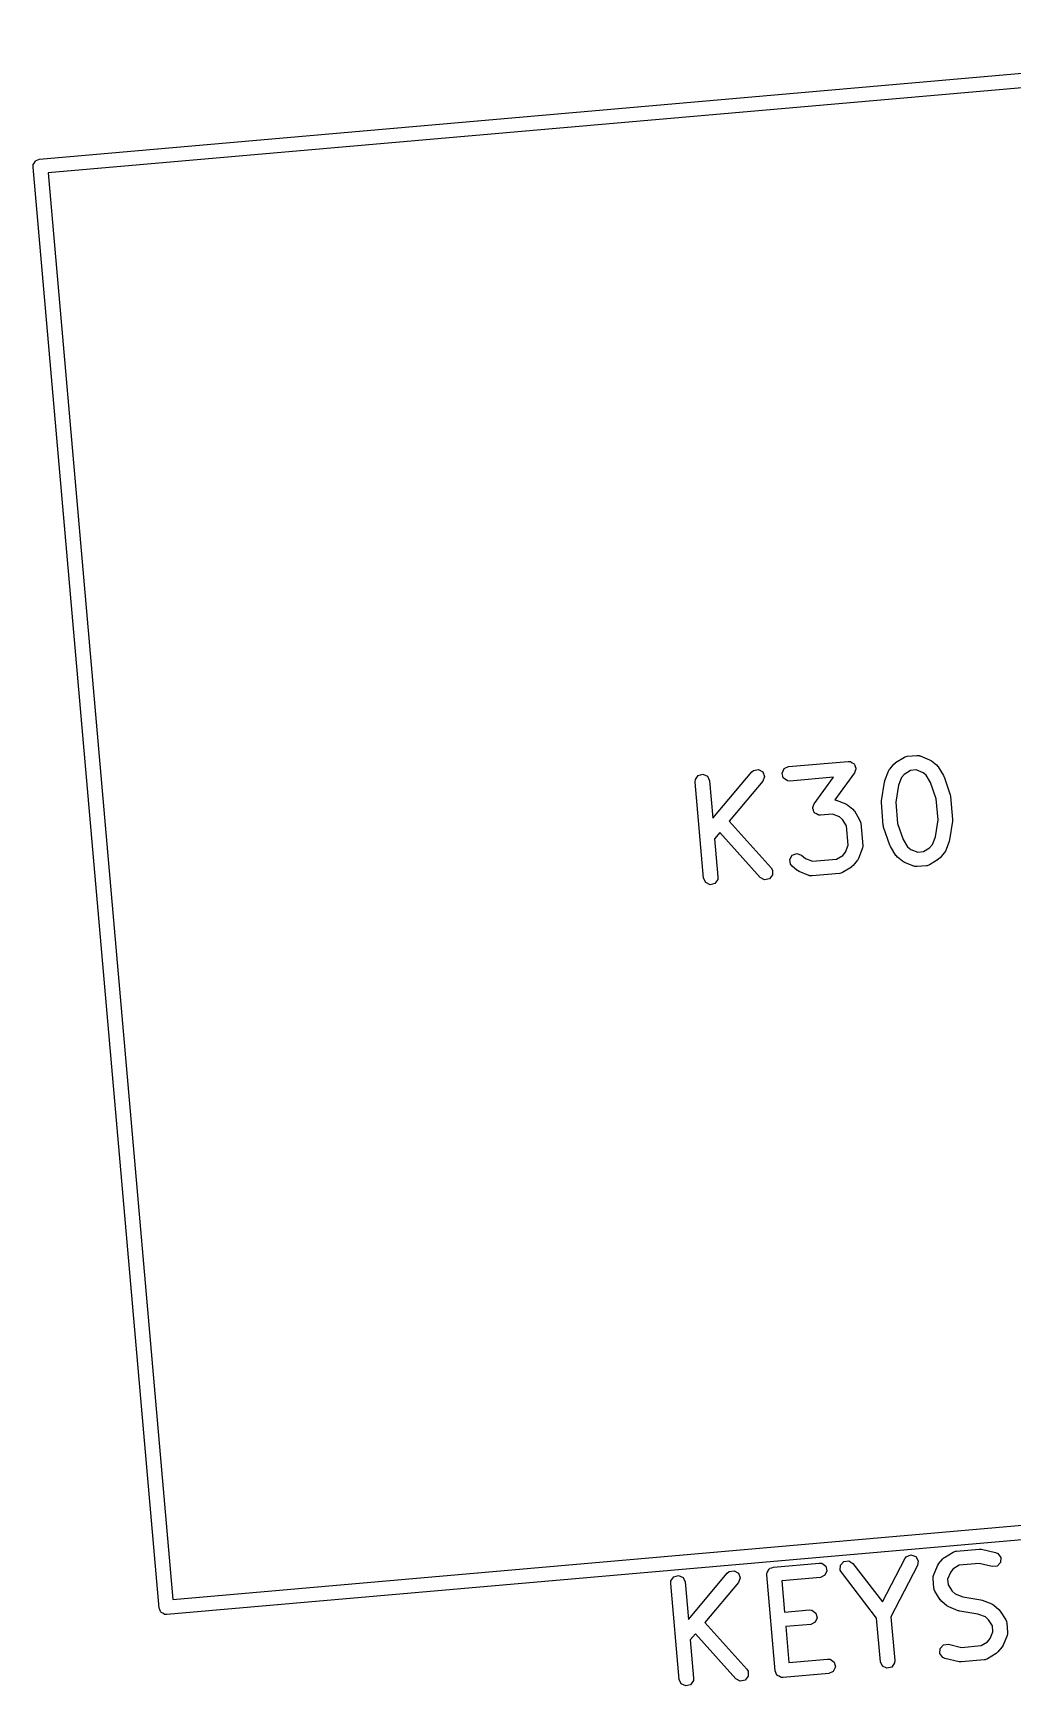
# Model space of a CAD drawing. Extents: x 65 to 209, y -133 to -44.
# Drawn here: x 132.8 to 142.96, y -123.94 to -106.8 of the extents above; entities that cross this region are included whole.
import ezdxf

# ---------------------------------------------------------------- set-up
doc = ezdxf.new("R2010")
doc.units = 0
doc.layers.add('BLACK', color=7, linetype='CONTINUOUS')

msp = doc.modelspace()

# ---------------------------------------------------------------- linework, layer by layer
at = {"layer": 'BLACK', "linetype": 'CONTINUOUS'}
for p, q in [((132.868, -108.107), (147.811, -106.8)), ((147.75, -106.956), (132.956, -108.25)), ((132.802, -108.163), (132.814, -108.147)), ((132.814, -108.147), (132.822, -108.129)), ((132.822, -108.129), (132.828, -108.126)), ((132.828, -108.126), (132.832, -108.121)), ((132.832, -108.121), (132.851, -108.116)), ((132.851, -108.116), (132.868, -108.107)), ((132.8, -108.176), (132.802, -108.173)), ((132.801, -108.179), (132.8, -108.176)), ((132.8, -108.189), (132.801, -108.179)), ((134.107, -123.132), (132.8, -108.189)), ((132.802, -108.173), (132.802, -108.163)), ((132.956, -108.25), (134.25, -123.044)), ((141.747, -114.365), (141.838, -114.31)), ((141.838, -114.31), (141.862, -114.3)), ((141.862, -114.3), (141.867, -114.301)), ((141.867, -114.301), (141.871, -114.299)), ((141.871, -114.299), (141.966, -114.291)), ((141.966, -114.291), (141.992, -114.293)), ((141.992, -114.293), (141.995, -114.295)), ((141.995, -114.295), (142, -114.295)), ((142, -114.295), (142.099, -114.335)), ((139.7, -114.499), (139.749, -114.486)), ((139.749, -114.486), (139.796, -114.507)), ((139.851, -114.943), (140.254, -114.462)), ((140.254, -114.462), (140.274, -114.446)), ((140.274, -114.446), (140.325, -114.437)), ((140.325, -114.437), (140.369, -114.462)), ((140.369, -114.462), (140.387, -114.51)), ((140.569, -114.475), (140.591, -114.428)), ((140.582, -114.524), (140.569, -114.475)), ((140.591, -114.428), (140.637, -114.407)), ((140.637, -114.407), (141.254, -114.353)), ((141.321, -114.472), (141.117, -114.751)), ((141.254, -114.353), (141.265, -114.354)), ((141.265, -114.354), (141.269, -114.353)), ((141.269, -114.353), (141.271, -114.354)), ((141.271, -114.354), (141.28, -114.355)), ((141.28, -114.355), (141.297, -114.367)), ((141.297, -114.367), (141.315, -114.376)), ((141.315, -114.376), (141.317, -114.381)), ((141.317, -114.381), (141.322, -114.384)), ((141.327, -114.452), (141.321, -114.472)), ((141.322, -114.384), (141.327, -114.404)), ((141.327, -114.404), (141.335, -114.422)), ((141.335, -114.434), (141.327, -114.452)), ((141.335, -114.422), (141.334, -114.428)), ((141.334, -114.428), (141.335, -114.434)), ((141.634, -114.552), (141.674, -114.453)), ((141.674, -114.453), (141.685, -114.434)), ((141.685, -114.434), (141.686, -114.433)), ((141.686, -114.433), (141.729, -114.381)), ((141.729, -114.381), (141.746, -114.367)), ((141.746, -114.367), (141.747, -114.365)), ((141.836, -114.487), (141.809, -114.52)), ((141.901, -114.447), (141.836, -114.487)), ((141.961, -114.441), (141.901, -114.447)), ((142.032, -114.47), (141.961, -114.441)), ((142.065, -114.497), (142.032, -114.47)), ((142.099, -114.335), (142.118, -114.346)), ((142.118, -114.346), (142.119, -114.347)), ((142.119, -114.347), (142.171, -114.39)), ((142.171, -114.39), (142.185, -114.407)), ((142.185, -114.407), (142.187, -114.408)), ((142.187, -114.408), (142.242, -114.499)), ((139.668, -114.567), (139.67, -114.541)), ((139.755, -115.563), (139.668, -114.567)), ((139.67, -114.541), (139.7, -114.499)), ((139.796, -114.507), (139.817, -114.554)), ((139.817, -114.554), (139.851, -114.943)), ((140.369, -114.559), (140.022, -114.973)), ((140.387, -114.51), (140.369, -114.559)), ((140.625, -114.554), (140.582, -114.524)), ((140.65, -114.556), (140.625, -114.554)), ((141.102, -114.517), (140.65, -114.556)), ((140.901, -114.792), (141.102, -114.517)), ((141.599, -114.762), (141.63, -114.568)), ((141.63, -114.568), (141.634, -114.556)), ((141.634, -114.556), (141.634, -114.552)), ((141.777, -114.6), (141.749, -114.776)), ((141.809, -114.52), (141.777, -114.6)), ((142.11, -114.571), (142.065, -114.497)), ((142.169, -114.74), (142.11, -114.571)), ((142.242, -114.499), (142.247, -114.511)), ((142.247, -114.511), (142.249, -114.514)), ((142.249, -114.514), (142.313, -114.7)), ((140.887, -114.83), (140.896, -114.811)), ((140.889, -114.835), (140.887, -114.83)), ((140.887, -114.841), (140.889, -114.835)), ((140.896, -114.811), (140.901, -114.792)), ((141.117, -114.751), (141.123, -114.751)), ((141.123, -114.751), (141.127, -114.754)), ((141.127, -114.754), (141.132, -114.754)), ((141.132, -114.754), (141.231, -114.793)), ((141.231, -114.793), (141.25, -114.805)), ((141.25, -114.805), (141.251, -114.805)), ((141.251, -114.805), (141.303, -114.849)), ((141.6, -114.765), (141.599, -114.762)), ((141.599, -114.78), (141.6, -114.765)), ((141.619, -115.018), (141.599, -114.78)), ((141.749, -114.776), (141.768, -114.995)), ((142.188, -114.959), (142.169, -114.74)), ((142.313, -114.7), (142.316, -114.714)), ((142.316, -114.714), (142.317, -114.717)), ((142.317, -114.717), (142.338, -114.955)), ((140.022, -114.973), (140.455, -115.457)), ((140.895, -114.86), (140.887, -114.841)), ((140.9, -114.879), (140.895, -114.86)), ((140.905, -114.882), (140.9, -114.879)), ((140.908, -114.888), (140.905, -114.882)), ((140.926, -114.897), (140.908, -114.888)), ((140.942, -114.908), (140.926, -114.897)), ((140.951, -114.909), (140.942, -114.908)), ((140.954, -114.911), (140.951, -114.909)), ((140.957, -114.91), (140.954, -114.911)), ((140.968, -114.911), (140.957, -114.91)), ((141.093, -114.9), (140.968, -114.911)), ((141.164, -114.928), (141.093, -114.9)), ((141.197, -114.956), (141.164, -114.928)), ((141.237, -115.021), (141.197, -114.956)), ((141.303, -114.849), (141.317, -114.866)), ((141.317, -114.866), (141.319, -114.867)), ((141.319, -114.867), (141.374, -114.957)), ((141.374, -114.957), (141.384, -114.982)), ((141.384, -114.982), (141.383, -114.986)), ((141.383, -114.986), (141.385, -114.99)), ((141.385, -114.99), (141.406, -115.227)), ((141.768, -114.995), (141.826, -115.164)), ((142.16, -115.135), (142.188, -114.959)), ((142.337, -114.973), (142.307, -115.167)), ((142.338, -114.955), (142.337, -114.97)), ((142.337, -114.97), (142.337, -114.973)), ((139.924, -115.089), (139.87, -115.154)), ((139.87, -115.154), (139.904, -115.55)), ((140.343, -115.557), (139.924, -115.089)), ((141.255, -115.223), (141.237, -115.021)), ((141.621, -115.021), (141.619, -115.018)), ((141.623, -115.035), (141.621, -115.021)), ((141.687, -115.221), (141.623, -115.035)), ((141.826, -115.164), (141.871, -115.238)), ((142.128, -115.215), (142.16, -115.135)), ((142.307, -115.167), (142.302, -115.179)), ((142.302, -115.179), (142.302, -115.183)), ((140.649, -115.37), (140.675, -115.325)), ((140.675, -115.325), (140.723, -115.308)), ((140.723, -115.308), (140.771, -115.325)), ((140.771, -115.325), (140.813, -115.361)), ((141.134, -115.367), (141.199, -115.327)), ((141.199, -115.327), (141.227, -115.294)), ((141.227, -115.294), (141.255, -115.223)), ((141.401, -115.261), (141.362, -115.361)), ((141.404, -115.253), (141.401, -115.257)), ((141.401, -115.257), (141.401, -115.261)), ((141.406, -115.227), (141.404, -115.253)), ((141.689, -115.224), (141.687, -115.221)), ((141.694, -115.236), (141.689, -115.224)), ((141.75, -115.327), (141.694, -115.236)), ((141.751, -115.328), (141.75, -115.327)), ((141.766, -115.345), (141.751, -115.328)), ((141.817, -115.388), (141.766, -115.345)), ((141.871, -115.238), (141.904, -115.265)), ((141.904, -115.265), (141.976, -115.293)), ((141.976, -115.293), (142.035, -115.288)), ((142.035, -115.288), (142.1, -115.248)), ((142.1, -115.248), (142.128, -115.215)), ((142.251, -115.302), (142.208, -115.354)), ((142.263, -115.282), (142.251, -115.301)), ((142.251, -115.301), (142.251, -115.302)), ((142.302, -115.183), (142.263, -115.282)), ((140.455, -115.457), (140.469, -115.479)), ((140.469, -115.479), (140.47, -115.53)), ((140.658, -115.42), (140.649, -115.37)), ((140.675, -115.44), (140.658, -115.42)), ((140.726, -115.484), (140.675, -115.44)), ((140.728, -115.484), (140.726, -115.484)), ((140.747, -115.496), (140.728, -115.484)), ((140.846, -115.535), (140.747, -115.496)), ((140.813, -115.361), (140.884, -115.389)), ((141.165, -115.515), (140.88, -115.54)), ((140.884, -115.389), (141.134, -115.367)), ((141.169, -115.513), (141.165, -115.515)), ((141.173, -115.514), (141.169, -115.513)), ((141.197, -115.504), (141.173, -115.514)), ((141.288, -115.448), (141.197, -115.504)), ((141.289, -115.447), (141.288, -115.448)), ((141.306, -115.433), (141.289, -115.447)), ((141.349, -115.381), (141.306, -115.433)), ((141.35, -115.38), (141.349, -115.381)), ((141.362, -115.361), (141.35, -115.38)), ((141.819, -115.389), (141.817, -115.388)), ((141.838, -115.4), (141.819, -115.389)), ((141.937, -115.439), (141.838, -115.4)), ((141.941, -115.44), (141.937, -115.439)), ((141.945, -115.442), (141.941, -115.44)), ((141.971, -115.444), (141.945, -115.442)), ((142.066, -115.436), (141.971, -115.444)), ((142.07, -115.434), (142.066, -115.436)), ((142.074, -115.435), (142.07, -115.434)), ((142.099, -115.425), (142.074, -115.435)), ((142.189, -115.37), (142.099, -115.425)), ((142.19, -115.368), (142.189, -115.37)), ((142.208, -115.354), (142.19, -115.368)), ((139.777, -115.61), (139.755, -115.563)), ((139.823, -115.631), (139.777, -115.61)), ((139.873, -115.618), (139.823, -115.631)), ((139.902, -115.576), (139.873, -115.618)), ((139.904, -115.55), (139.902, -115.576)), ((140.388, -115.581), (140.343, -115.557)), ((140.439, -115.57), (140.388, -115.581)), ((140.47, -115.53), (140.439, -115.57)), ((140.85, -115.535), (140.846, -115.535)), ((140.854, -115.538), (140.85, -115.535)), ((140.88, -115.54), (140.854, -115.538)), ((134.25, -123.044), (149.044, -121.75)), ((149.132, -121.893), (134.189, -123.2)), ((142.344, -122.552), (142.368, -122.542)), ((142.368, -122.542), (142.373, -122.543)), ((142.373, -122.543), (142.377, -122.541)), ((142.377, -122.541), (142.614, -122.52)), ((142.614, -122.52), (142.636, -122.522)), ((142.636, -122.522), (142.638, -122.522)), ((142.638, -122.522), (142.784, -122.557)), ((140.439, -122.726), (140.443, -122.72)), ((140.443, -122.72), (140.462, -122.715)), ((140.462, -122.715), (140.479, -122.707)), ((140.479, -122.707), (140.954, -122.666)), ((140.954, -122.666), (140.98, -122.668)), ((140.98, -122.668), (141.022, -122.697)), ((141.022, -122.697), (141.035, -122.747)), ((141.173, -122.738), (141.176, -122.687)), ((141.176, -122.687), (141.21, -122.649)), ((141.21, -122.649), (141.261, -122.642)), ((141.261, -122.642), (141.304, -122.67)), ((141.304, -122.67), (141.61, -123.069)), ((141.61, -123.069), (141.842, -122.623)), ((141.975, -122.692), (141.699, -123.223)), ((141.842, -122.623), (141.858, -122.602)), ((141.858, -122.602), (141.906, -122.582)), ((141.906, -122.582), (141.955, -122.598)), ((141.955, -122.598), (141.982, -122.641)), ((141.982, -122.641), (141.975, -122.692)), ((142.14, -122.795), (142.18, -122.696)), ((142.18, -122.696), (142.191, -122.676)), ((142.191, -122.676), (142.192, -122.675)), ((142.192, -122.675), (142.235, -122.623)), ((142.235, -122.623), (142.252, -122.609)), ((142.252, -122.609), (142.253, -122.608)), ((142.253, -122.608), (142.344, -122.552)), ((142.407, -122.689), (142.342, -122.729)), ((142.615, -122.671), (142.407, -122.689)), ((142.75, -122.703), (142.615, -122.671)), ((142.801, -122.697), (142.75, -122.703)), ((142.784, -122.557), (142.808, -122.567)), ((142.836, -122.66), (142.801, -122.697)), ((142.808, -122.567), (142.839, -122.609)), ((142.839, -122.609), (142.836, -122.66)), ((139.415, -122.876), (139.417, -122.85)), ((139.502, -123.872), (139.415, -122.876)), ((139.417, -122.85), (139.447, -122.808)), ((139.447, -122.808), (139.496, -122.794)), ((139.496, -122.794), (139.543, -122.816)), ((139.543, -122.816), (139.564, -122.862)), ((139.564, -122.862), (139.598, -123.251)), ((139.598, -123.251), (140.001, -122.771)), ((140.116, -122.867), (139.769, -123.282)), ((140.001, -122.771), (140.021, -122.754)), ((140.021, -122.754), (140.072, -122.745)), ((140.072, -122.745), (140.116, -122.771)), ((140.116, -122.771), (140.134, -122.819)), ((140.134, -122.819), (140.116, -122.867)), ((140.411, -122.775), (140.412, -122.772)), ((140.412, -122.778), (140.411, -122.775)), ((140.411, -122.788), (140.412, -122.778)), ((140.498, -123.785), (140.411, -122.788)), ((140.412, -122.772), (140.413, -122.762)), ((140.413, -122.762), (140.425, -122.746)), ((140.425, -122.746), (140.433, -122.729)), ((140.433, -122.729), (140.439, -122.726)), ((140.967, -122.815), (140.567, -122.85)), ((140.567, -122.85), (140.595, -123.175)), ((141.013, -122.793), (140.967, -122.815)), ((141.035, -122.747), (141.013, -122.793)), ((141.185, -122.761), (141.173, -122.738)), ((141.55, -123.236), (141.185, -122.761)), ((142.135, -122.829), (142.138, -122.803)), ((142.144, -122.924), (142.135, -122.829)), ((142.138, -122.803), (142.14, -122.799)), ((142.14, -122.799), (142.14, -122.795)), ((142.315, -122.762), (142.286, -122.833)), ((142.286, -122.833), (142.292, -122.893)), ((142.292, -122.893), (142.332, -122.958)), ((142.342, -122.729), (142.315, -122.762)), ((142.146, -122.928), (142.144, -122.924)), ((142.145, -122.932), (142.146, -122.928)), ((142.155, -122.956), (142.145, -122.932)), ((142.21, -123.047), (142.155, -122.956)), ((142.212, -123.048), (142.21, -123.047)), ((142.226, -123.065), (142.212, -123.048)), ((142.278, -123.108), (142.226, -123.065)), ((142.332, -122.958), (142.365, -122.986)), ((142.365, -122.986), (142.445, -123.017)), ((142.445, -123.017), (142.63, -123.047)), ((142.63, -123.047), (142.643, -123.051)), ((142.643, -123.051), (142.646, -123.051)), ((142.646, -123.051), (142.745, -123.09)), ((134.116, -123.149), (134.107, -123.132)), ((134.121, -123.168), (134.116, -123.149)), ((134.126, -123.172), (134.121, -123.168)), ((134.129, -123.178), (134.126, -123.172)), ((134.147, -123.186), (134.129, -123.178)), ((134.163, -123.198), (134.147, -123.186)), ((134.173, -123.198), (134.163, -123.198)), ((134.176, -123.2), (134.173, -123.198)), ((134.179, -123.199), (134.176, -123.2)), ((134.189, -123.2), (134.179, -123.199)), ((140.595, -123.175), (140.853, -123.152)), ((140.853, -123.152), (140.879, -123.155)), ((140.879, -123.155), (140.921, -123.184)), ((140.934, -123.234), (140.912, -123.28)), ((140.921, -123.184), (140.934, -123.234)), ((141.589, -123.689), (141.55, -123.236)), ((141.699, -123.223), (141.739, -123.676)), ((142.279, -123.109), (142.278, -123.108)), ((142.298, -123.121), (142.279, -123.109)), ((142.397, -123.16), (142.298, -123.121)), ((142.401, -123.16), (142.397, -123.16)), ((142.413, -123.164), (142.401, -123.16)), ((142.599, -123.194), (142.413, -123.164)), ((142.679, -123.225), (142.599, -123.194)), ((142.712, -123.253), (142.679, -123.225)), ((142.745, -123.09), (142.764, -123.102)), ((142.764, -123.102), (142.766, -123.103)), ((142.766, -123.103), (142.818, -123.146)), ((142.818, -123.146), (142.832, -123.163)), ((142.832, -123.163), (142.833, -123.164)), ((142.833, -123.164), (142.889, -123.255)), ((139.671, -123.398), (139.617, -123.463)), ((140.09, -123.865), (139.671, -123.398)), ((139.769, -123.282), (140.202, -123.765)), ((140.866, -123.302), (140.609, -123.324)), ((140.609, -123.324), (140.641, -123.697)), ((140.912, -123.28), (140.866, -123.302)), ((142.752, -123.318), (142.712, -123.253)), ((142.729, -123.449), (142.757, -123.378)), ((142.757, -123.378), (142.752, -123.318)), ((142.889, -123.255), (142.899, -123.279)), ((142.899, -123.279), (142.898, -123.284)), ((142.898, -123.284), (142.9, -123.288)), ((142.9, -123.288), (142.908, -123.383)), ((142.906, -123.408), (142.903, -123.412)), ((142.908, -123.383), (142.906, -123.408)), ((139.617, -123.463), (139.651, -123.859)), ((142.205, -123.603), (142.208, -123.551)), ((142.208, -123.551), (142.243, -123.514)), ((142.243, -123.514), (142.294, -123.508)), ((142.294, -123.508), (142.429, -123.54)), ((142.429, -123.54), (142.636, -123.522)), ((142.636, -123.522), (142.701, -123.482)), ((142.701, -123.482), (142.729, -123.449)), ((142.852, -123.536), (142.808, -123.588)), ((142.864, -123.516), (142.852, -123.535)), ((142.852, -123.535), (142.852, -123.536)), ((142.903, -123.417), (142.864, -123.516)), ((142.903, -123.412), (142.903, -123.417)), ((140.641, -123.697), (141.041, -123.662)), ((141.041, -123.662), (141.067, -123.664)), ((141.067, -123.664), (141.109, -123.693)), ((141.122, -123.743), (141.1, -123.79)), ((141.109, -123.693), (141.122, -123.743)), ((141.611, -123.736), (141.589, -123.689)), ((141.657, -123.757), (141.611, -123.736)), ((141.707, -123.744), (141.657, -123.757)), ((141.736, -123.702), (141.707, -123.744)), ((141.739, -123.676), (141.736, -123.702)), ((142.235, -123.644), (142.205, -123.603)), ((142.259, -123.654), (142.235, -123.644)), ((142.406, -123.689), (142.259, -123.654)), ((142.407, -123.689), (142.406, -123.689)), ((142.43, -123.691), (142.407, -123.689)), ((142.667, -123.67), (142.43, -123.691)), ((142.671, -123.668), (142.667, -123.67)), ((142.675, -123.669), (142.671, -123.668)), ((142.699, -123.659), (142.675, -123.669)), ((142.79, -123.604), (142.699, -123.659)), ((142.791, -123.602), (142.79, -123.604)), ((142.808, -123.588), (142.791, -123.602)), ((139.524, -123.918), (139.502, -123.872)), ((139.57, -123.94), (139.524, -123.918)), ((139.649, -123.885), (139.62, -123.927)), ((139.651, -123.859), (139.649, -123.885)), ((140.135, -123.89), (140.09, -123.865)), ((140.186, -123.879), (140.135, -123.89)), ((140.217, -123.839), (140.186, -123.879)), ((140.202, -123.765), (140.216, -123.787)), ((140.216, -123.787), (140.217, -123.839)), ((140.506, -123.802), (140.498, -123.785)), ((140.512, -123.821), (140.506, -123.802)), ((140.517, -123.825), (140.512, -123.821)), ((140.52, -123.831), (140.517, -123.825)), ((140.538, -123.839), (140.52, -123.831)), ((140.554, -123.85), (140.538, -123.839)), ((140.563, -123.851), (140.554, -123.85)), ((140.566, -123.853), (140.563, -123.851)), ((140.57, -123.852), (140.566, -123.853)), ((140.579, -123.853), (140.57, -123.852)), ((141.054, -123.811), (140.579, -123.853)), ((141.1, -123.79), (141.054, -123.811)), ((139.62, -123.927), (139.57, -123.94))]:
    msp.add_line(p, q, dxfattribs=at)

doc.saveas('drawing.dxf')
